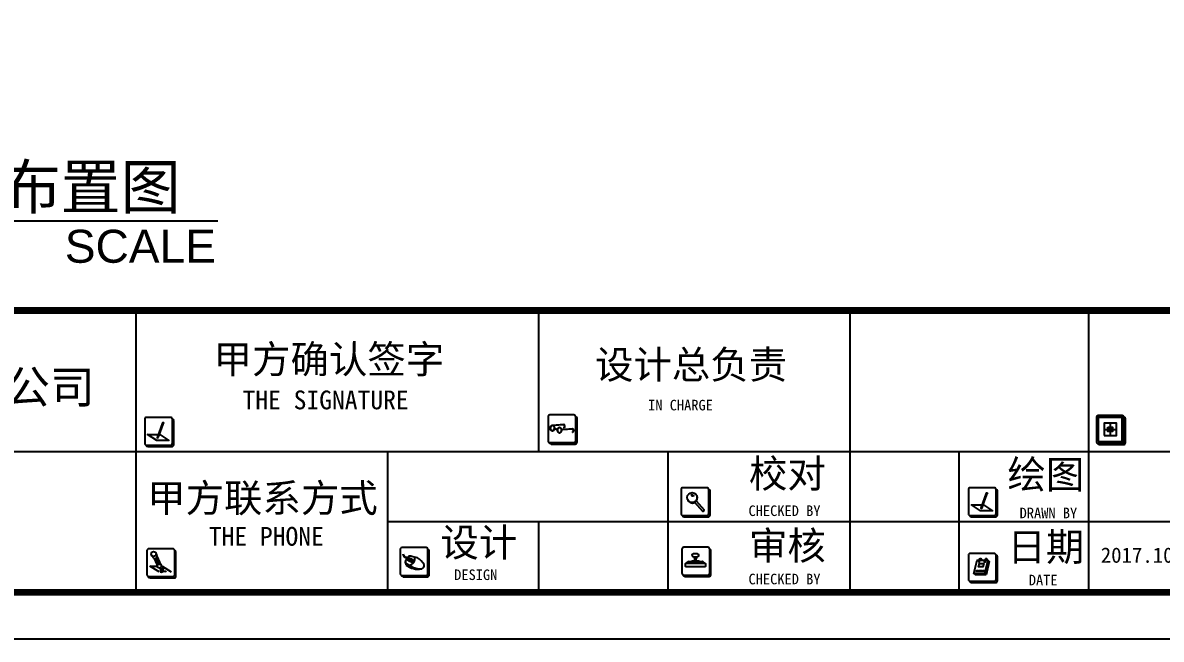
# Model space of a CAD drawing. Header units: millimetres. Extents: x 195858 to 476087, y -765534 to -702383.
# Drawn here: x 297372 to 306388, y -724474 to -719592 of the extents above; entities that cross this region are included whole.
import ezdxf
from ezdxf.enums import TextEntityAlignment as Align

# ---------------------------------------------------------------- set-up
doc = ezdxf.new("R2010")
doc.units = ezdxf.units.MM
for name, color, linetype in [('0-01图框模板说明', 2, 'Continuous'), ('0-02图框细线', 136, 'Continuous'), ('250', 250, 'Continuous')]:
    doc.layers.add(name, color=color, linetype=linetype)
doc.styles.add('ar', font='arial.ttf')
doc.styles.get("Standard").update_dxf_attribs({"font": 'simhei.ttf'})
doc.styles.add('黑体', font='simhei.ttf')

# ---------------------------------------------------------------- blocks, each defined once
blk = doc.blocks.new('A$C277C16EF')
at = {"layer": '0-01图框模板说明'}
for points in [[(-12144.6, 1410.6, -0.414214), (-12157.9, 1397.3), (-12330.9, 1397.3, -0.071272), (-12334.6, 1397.8, 0.348143), (-12321.7, 1387.5), (-12148.7, 1387.5, 0.414214), (-12135.4, 1400.8), (-12135.4, 1573.8, 0.333108), (-12144.9, 1586.6, -0.057743), (-12144.6, 1583.5)], [(-9240.4, 1428.5, -0.414214), (-9253.7, 1415.2), (-9426.7, 1415.2, -0.071272), (-9430.4, 1415.7, 0.348143), (-9417.5, 1405.5), (-9244.5, 1405.5, 0.414214), (-9231.2, 1418.8), (-9231.2, 1591.7, 0.333108), (-9240.8, 1604.5, -0.057743), (-9240.4, 1601.5)], [(-5292.5, 1424.2, -0.414214), (-5305.8, 1410.9), (-5478.7, 1410.9, -0.071272), (-5482.5, 1411.4, 0.348143), (-5469.5, 1401.2), (-5296.6, 1401.2, 0.414214), (-5283.3, 1414.5), (-5283.3, 1587.4, 0.333108), (-5292.8, 1600.2, -0.057743), (-5292.5, 1597.2)], [(-8282.7, 904.1, -0.414214), (-8296, 890.8), (-8469, 890.8, -0.071272), (-8472.7, 891.4, 0.348143), (-8459.7, 881.1), (-8286.8, 881.1, 0.414214), (-8273.5, 894.4), (-8273.5, 1067.4, 0.333108), (-8283, 1080.1, -0.057743), (-8282.7, 1077.1)], [(-6213.9, 904.1, -0.414214), (-6227.2, 890.8), (-6400.2, 890.8, -0.071272), (-6403.9, 891.4, 0.348143), (-6391, 881.1), (-6218, 881.1, 0.414214), (-6204.7, 894.4), (-6204.7, 1067.4, 0.333108), (-6214.3, 1080.1, -0.057743), (-6213.9, 1077.1)], [(-12128.2, 464.7, -0.414214), (-12141.5, 451.4), (-12314.5, 451.4, -0.071272), (-12318.2, 452, 0.348143), (-12305.2, 441.7), (-12132.3, 441.7, 0.414214), (-12119, 455), (-12119, 628, 0.333108), (-12128.5, 640.7, -0.057743), (-12128.2, 637.7)], [(-10304.9, 473.1, -0.414214), (-10318.2, 459.8), (-10491.2, 459.8, -0.071272), (-10494.9, 460.4, 0.348143), (-10482, 450.1), (-10309, 450.1, 0.414214), (-10295.7, 463.4), (-10295.7, 636.4, 0.333108), (-10305.3, 649.1, -0.057743), (-10304.9, 646.1)], [(-8276.1, 475.6, -0.414214), (-8289.4, 462.3), (-8462.4, 462.3, -0.071272), (-8466.1, 462.8, 0.348143), (-8453.2, 452.5), (-8280.2, 452.5, 0.414214), (-8266.9, 465.8), (-8266.9, 638.8, 0.333108), (-8276.5, 651.6, -0.057743), (-8276.1, 648.5)], [(-6213.9, 431.2, -0.414214), (-6227.2, 417.9), (-6400.2, 417.9, -0.071272), (-6403.9, 418.4, 0.348143), (-6391, 408.1), (-6218, 408.1, 0.414214), (-6204.7, 421.4), (-6204.7, 594.4, 0.333108), (-6214.3, 607.2, -0.057743), (-6213.9, 604.1)]]:
    blk.add_hatch(color=8, dxfattribs=at).paths.add_polyline_path(points)
h = blk.add_hatch(color=8, dxfattribs=at)
h.paths.add_polyline_path([(-5392.3, 1526.6), (-5409.5, 1526.6), (-5409.5, 1510.7), (-5392.3, 1510.7)])
h.paths.add_polyline_path([(-5392.3, 1510.7), (-5375, 1510.7), (-5375, 1526.6), (-5392.3, 1526.6)])
h.paths.add_polyline_path([(-5392.3, 1510.7), (-5392.3, 1494.7), (-5375, 1494.7), (-5375, 1510.7)])
h.paths.add_polyline_path([(-5392.3, 1510.7), (-5409.5, 1510.7), (-5409.5, 1494.7), (-5392.3, 1494.7)])
at = {"layer": '0-01图框模板说明', "color": 8}
for p, q in [((-9408.1, 1540.8), (-9327.3, 1547.2)), ((-9396, 1540.1), (-9326.4, 1545.7)), ((-9345.2, 1510), (-9264.4, 1516.4)), ((-9333.1, 1509.3), (-9263.5, 1514.8)), ((-5436.6, 1510.7), (-5347.9, 1510.7)), ((-5392.3, 1555), (-5392.3, 1466.3)), ((-12252.2, 1448), (-12253, 1445.8)), ((-12253, 1445.8), (-12252.7, 1444.4)), ((-12251.5, 1447.7), (-12252.7, 1444.4)), ((-12251.6, 1445.3), (-12252.7, 1444.4)), ((-12250.8, 1447.4), (-12251.6, 1445.3)), ((-8384.8, 987.6), (-8327.8, 922.1)), ((-8373.8, 997.2), (-8317.1, 932)), ((-6321.5, 941.5), (-6322.3, 939.4)), ((-6322.3, 939.4), (-6322, 937.9)), ((-6320.8, 941.3), (-6322, 937.9)), ((-6320.9, 938.9), (-6322, 937.9)), ((-6320.1, 941), (-6320.9, 938.9)), ((-10461.9, 577.3), (-10429.5, 560.7)), ((-10420.9, 576), (-10453.5, 588.1)), ((-10448.8, 575.4), (-10448.8, 575.4)), ((-10448.8, 575.4), (-10425.3, 562.3)), ((-10420.2, 571.5), (-10445.2, 581.7)), ((-10378.7, 585.4), (-10420.5, 596.6)), ((-8383, 571.7), (-8383, 575.8)), ((-8375.6, 572.2), (-8375.6, 575.8)), ((-12241, 484.1), (-12306.5, 527.1)), ((-12306.5, 527.1), (-12252.9, 527.1)), ((-12224.2, 527.1), (-12218.7, 527.1)), ((-12218.7, 527.1), (-12153.3, 484.1)), ((-10471, 550.8), (-10471, 550.8)), ((-10456.1, 542.6), (-10415.2, 519.8)), ((-10411.4, 560.6), (-10404.2, 556.6)), ((-8448.5, 546.1), (-8428.4, 560.2)), ((-8426.5, 560.7), (-8405.9, 560.7)), ((-8350.1, 560.7), (-8328.4, 560.7)), ((-8308.1, 546.1), (-8326.4, 560.1)), ((-6271.5, 566), (-6293.9, 469.9)), ((-6268.5, 563.4), (-6290.9, 467.4)), ((-6265.6, 560.9), (-6288, 464.9)), ((-6263.1, 558.5), (-6285.5, 462.5)), ((-6274.7, 568.6), (-6263.1, 558.5)), ((-6373.8, 472.6), (-6362.2, 462.5)), ((-6293.9, 469.9), (-6370.6, 469.9)), ((-6290.9, 467.4), (-6367.6, 467.4)), ((-6288, 464.9), (-6364.7, 464.9)), ((-6285.5, 462.5), (-6362.2, 462.5))]:
    blk.add_line(p, q, dxfattribs=at)
at = {"layer": '0-01图框模板说明', "color": 2, "const_width": 49}
blk.add_lwpolyline([(-338.1, 19744.8), (-338.1, 338.1), (-28061.9, 338.1), (-28061.9, 19744.8)], close=True, dxfattribs=at)
blk.add_lwpolyline([(-338.1, 2366.7), (-28065.7, 2366.7)], dxfattribs=at)
at = {"layer": '0-01图框模板说明', "color": 8}
for points in [[(-12330.9, 1397.3), (-12157.9, 1397.3, 0.414214), (-12144.6, 1410.6), (-12144.6, 1583.5, 0.414214), (-12157.9, 1596.8), (-12330.9, 1596.8, 0.414214), (-12344.2, 1583.5), (-12344.2, 1410.6, 0.414214)], [(-12208.2, 1554.8), (-12215.4, 1557.5), (-12215.1, 1558.5, -0.451962), (-12210.9, 1560.3), (-12209.9, 1559.9, -0.418435), (-12207.8, 1555.9)], [(-9426.7, 1415.2), (-9253.7, 1415.2, 0.414214), (-9240.4, 1428.5), (-9240.4, 1601.5, 0.414214), (-9253.7, 1614.8), (-9426.7, 1614.8, 0.414214), (-9440, 1601.5), (-9440, 1428.5, 0.414214)], [(-5478.7, 1410.9), (-5305.8, 1410.9, 0.414214), (-5292.5, 1424.2), (-5292.5, 1597.2, 0.414214), (-5305.8, 1610.5), (-5478.7, 1610.5, 0.414214), (-5492, 1597.2), (-5492, 1424.2, 0.414214)], [(-8469, 890.8), (-8296, 890.8, 0.414214), (-8282.7, 904.1), (-8282.7, 1077.1, 0.414214), (-8296, 1090.4), (-8469, 1090.4, 0.414214), (-8482.3, 1077.1), (-8482.3, 904.1, 0.414214)], [(-6400.2, 890.8), (-6227.2, 890.8, 0.414214), (-6213.9, 904.1), (-6213.9, 1077.1, 0.414214), (-6227.2, 1090.4), (-6400.2, 1090.4, 0.414214), (-6413.5, 1077.1), (-6413.5, 904.1, 0.414214)], [(-6277.5, 1048.4), (-6284.8, 1051), (-6284.4, 1052.1, -0.451962), (-6280.2, 1053.8), (-6279.2, 1053.5, -0.418435), (-6277.1, 1049.4)], [(-10491.2, 459.8), (-10318.2, 459.8, 0.414214), (-10304.9, 473.1), (-10304.9, 646.1, 0.414214), (-10318.2, 659.4), (-10491.2, 659.4, 0.414214), (-10504.5, 646.1), (-10504.5, 473.1, 0.414214)], [(-8462.4, 462.3), (-8289.4, 462.3, 0.414214), (-8276.1, 475.6), (-8276.1, 648.5, 0.414214), (-8289.4, 661.8), (-8462.4, 661.8, 0.414214), (-8475.7, 648.5), (-8475.7, 475.6, 0.414214)], [(-12314.5, 451.4), (-12141.5, 451.4, 0.414214), (-12128.2, 464.7), (-12128.2, 637.7, 0.414214), (-12141.5, 651), (-12314.5, 651, 0.414214), (-12327.8, 637.7), (-12327.8, 464.7, 0.414214)], [(-6400.2, 417.9), (-6227.2, 417.9, 0.414214), (-6213.9, 431.2), (-6213.9, 604.1, 0.414214), (-6227.2, 617.4), (-6400.2, 617.4, 0.414214), (-6413.5, 604.1), (-6413.5, 431.2, 0.414214)], [(-8445.8, 547.3), (-8310.8, 547.3, -0.414214), (-8306.9, 543.4), (-8306.9, 525.9, -0.414214), (-8310.8, 522), (-8445.8, 522, -0.414214), (-8449.7, 525.9), (-8449.7, 543.4, -0.414214)]]:
    blk.add_lwpolyline(points, format="xyb", close=True, dxfattribs=at)
for points in [[(-12334.6, 1397.8, 0.348143), (-12321.7, 1387.5), (-12148.7, 1387.5, 0.414214), (-12135.4, 1400.8), (-12135.4, 1573.8, 0.333108), (-12144.9, 1586.6)], [(-9430.4, 1415.7, 0.348143), (-9417.5, 1405.5), (-9244.5, 1405.5, 0.414214), (-9231.2, 1418.8), (-9231.2, 1591.7, 0.333108), (-9240.8, 1604.5)], [(-5482.5, 1411.4, 0.348143), (-5469.5, 1401.2), (-5296.6, 1401.2, 0.414214), (-5283.3, 1414.5), (-5283.3, 1587.4, 0.333108), (-5292.8, 1600.2)], [(-8472.7, 891.4, 0.348143), (-8459.7, 881.1), (-8286.8, 881.1, 0.414214), (-8273.5, 894.4), (-8273.5, 1067.4, 0.333108), (-8283, 1080.1)], [(-6403.9, 891.4, 0.348143), (-6391, 881.1), (-6218, 881.1, 0.414214), (-6204.7, 894.4), (-6204.7, 1067.4, 0.333108), (-6214.3, 1080.1)], [(-12318.2, 452, 0.348143), (-12305.2, 441.7), (-12132.3, 441.7, 0.414214), (-12119, 455), (-12119, 628, 0.333108), (-12128.5, 640.7)], [(-10494.9, 460.4, 0.348143), (-10482, 450.1), (-10309, 450.1, 0.414214), (-10295.7, 463.4), (-10295.7, 636.4, 0.333108), (-10305.3, 649.1)], [(-8466.1, 462.8, 0.348143), (-8453.2, 452.5), (-8280.2, 452.5, 0.414214), (-8266.9, 465.8), (-8266.9, 638.8, 0.333108), (-8276.5, 651.6)], [(-6403.9, 418.4, 0.348143), (-6391, 408.1), (-6218, 408.1, 0.414214), (-6204.7, 421.4), (-6204.7, 594.4, 0.333108), (-6214.3, 607.2)]]:
    blk.add_lwpolyline(points, format="xyb", dxfattribs=at)
for points in [[(-12208, 1554.8), (-12215.7, 1557.6), (-12218.1, 1550.8), (-12210.5, 1548)], [(-5478.2, 1424.7), (-5306.3, 1424.7), (-5306.3, 1596.6), (-5478.2, 1596.6)], [(-12210.6, 1548), (-12217.9, 1550.7), (-12249.4, 1464.2), (-12242.1, 1461.5)], [(-5436.6, 1466.3), (-5347.9, 1466.3), (-5347.9, 1555), (-5436.6, 1555)], [(-5409.5, 1526.6), (-5375, 1526.6), (-5375, 1494.7), (-5409.5, 1494.7)], [(-12250.8, 1447.4), (-12252.2, 1448), (-12249.4, 1464.2), (-12242.1, 1461.5)], [(-6280, 1041.6), (-6287.2, 1044.3), (-6318.7, 957.7), (-6311.5, 955.1)], [(-6277.3, 1048.3), (-6285, 1051.1), (-6287.5, 1044.3), (-6279.8, 1041.5)], [(-6320.1, 941), (-6321.5, 941.5), (-6318.7, 957.7), (-6311.5, 955.1)], [(-8408.9, 558.9), (-8347.4, 558.9), (-8347.4, 551.5), (-8408.9, 551.5)], [(-6354.6, 495.2), (-6347, 495.2), (-6348.8, 489.2), (-6356.4, 489.2)], [(-6339.6, 495.2), (-6332.1, 495.2), (-6333.9, 489.2), (-6341.4, 489.2)], [(-6333.7, 545.4), (-6302.1, 545.4), (-6309.7, 520.3), (-6341.2, 520.3)], [(-6325.2, 495.2), (-6317.7, 495.2), (-6319.5, 489.2), (-6327, 489.2)], [(-6310.6, 495.2), (-6303, 495.2), (-6304.8, 489.2), (-6312.4, 489.2)]]:
    blk.add_lwpolyline(points, close=True, dxfattribs=at)
for points in [[(-12238, 1472.9), (-12235.1, 1472.9), (-12169.7, 1429.9), (-12257.5, 1429.9), (-12322.9, 1472.9), (-12246.2, 1472.9)], [(-6307.3, 966.5), (-6304.4, 966.5), (-6239, 923.5), (-6326.8, 923.5), (-6392.2, 966.5), (-6315.5, 966.5)], [(-8368.5, 564.8), (-8356.3, 564.8), (-8347.4, 558.9), (-8408.9, 558.9), (-8399.2, 564.8), (-8389.7, 564.8)], [(-6334.4, 568.6), (-6274.7, 568.6), (-6297, 472.6), (-6373.8, 472.6), (-6351.4, 568.6), (-6337.9, 568.6)]]:
    blk.add_lwpolyline(points, dxfattribs=at)
for centre, radius in [((-8402, 1019.6), 36), ((-12279.9, 613.8), 17.7), ((-12268.4, 579.3), 2.53), ((-12262.4, 582.4), 2.53), ((-12257.5, 572.9), 2.53), ((-12256.5, 586), 2.53), ((-12251.5, 576.5), 2.53), ((-12263.5, 569.8), 2.53), ((-12259, 559.6), 2.53), ((-12253.9, 547.9), 2.53), ((-12253, 562.8), 2.53), ((-12238.6, 527.1), 14.3), ((-12247.9, 551.1), 2.53), ((-12247.1, 566.3), 2.53), ((-12242, 554.6), 2.53), ((-6295.4, 557.9), 2.7)]:
    blk.add_circle(centre, radius, dxfattribs=at)
for centre, radius, start, end in [((-9389.3, 1516.2), 24.9, 105.75698, 120.90147), ((-9388.2, 1491.3), 21.7, 39.93772, 115.08211), ((-9380.6, 1528.3), 16.1, 194.48109, 315.05273), ((-9396, 1539.8), 0.332, 94.53797, 105.75698), ((-9326.4, 1485.4), 24.9, 105.75698, 138.68122), ((-9333.1, 1509), 0.332, 94.53797, 105.75698), ((-9332.1, 1534), 14.1, 298.71142, 70.12693), ((-9326.4, 1545.3), 0.332, 62.53976, 94.53797), ((-9332.4, 1533.8), 13.4, 300.32853, 62.53976), ((-9325.4, 1522), 0.341, 133.83275, 294.27982), ((-9269.2, 1503.2), 14.1, 298.71142, 70.12693), ((-9263.5, 1514.5), 0.332, 62.53976, 94.53797), ((-9269.5, 1502.9), 13.4, 300.32853, 62.53976), ((-9262.5, 1491.1), 0.341, 133.83275, 294.27982), ((-8401.2, 1016.5), 36, 191.50537, 300.50305), ((-8403.6, 1020.1), 18, 22.4479, 114.91738), ((-8408.1, 1028.6), 8.45, 340.03412, 111.51774), ((-8401.2, 1016.5), 36, 323.79176, 16.59293), ((-8324.4, 929.1), 7.87, 246.29169, 21.68237), ((-12394, 500), 143.7, 10.86532, 46.01339), ((-11892.5, 729.2), 386.5, 196.35478, 210.12826), ((-10375.6, 525.8), 99.8, 139.32492, 154.28325), ((-10430.1, 563), 35, 74.0812, 127.26399), ((-10447.3, 578.7), 3.62, 54.17545, 246.924), ((-10445, 579.3), 46.7, 277.38404, 14.54168), ((-10430.6, 557.3), 21, 22.14548, 62.65609), ((-10447.7, 473.6), 131.3, 28.78399, 58.3007), ((-8379.3, 670.5), 77.3, 259.24495, 280.75505), ((-8411.3, 572), 28.6, 7.60876, 51.99549), ((-8347.2, 572), 28.6, 128.00451, 172.39124), ((-6318.6, 562.1), 20.4, 120.08382, 193.46069), ((-6318.8, 562.2), 16.9, 118.98843, 196.0214), ((-6326.1, 570.2), 9.85, 350.54539, 105.73103), ((-6327, 569.2), 7.74, 355.44035, 89.68225), ((-6277.3, 562.1), 20.4, 127.16749, 193.46069), ((-6278.2, 562.5), 16.3, 120.88, 197.64495), ((-6285.5, 572.7), 6.91, 75.64141, 126.12439), ((-6286, 571), 5.41, 333.23085, 96.56595), ((-6286.3, 571.4), 8.4, 340.70057, 72.93021), ((-10421.1, 554.9), 46.4, 172.23155, 207.50847), ((-10445.8, 561.2), 21.3, 158.18292, 240.90017), ((-10374.3, 650.5), 146.4, 233.07145, 279.66773), ((-10418.7, 578.7), 21, 239.14426, 279.65487), ((-10424, 567.6), 5.39, 255.59476, 46.20559), ((-10416.1, 563.2), 5.32, 279.65487, 22.14548), ((-10356.6, 637.3), 131.3, 243.49964, 273.01635), ((-10359.1, 531.5), 27.1, 290.37624, 11.42411), ((-8426.5, 556.8), 3.88, 90, 119.87718), ((-8395.2, 576.9), 13.3, 284.90703, 336.82099), ((-8379, 583.7), 23.4, 237.03411, 302.96589), ((-8372.9, 572.2), 2.72, 180, 209.57661), ((-8362.9, 577.9), 14.2, 209.57661, 255.90559), ((-8328.4, 556.8), 3.88, 58.64341, 90), ((-6336.9, 557.9), 2.7, 133.54052, 58.50942), ((-6336.8, 558.6), 2.06, 218.39226, 328.45377), ((-6335.6, 557), 2.7, 72.60473, 87.69362), ((-6295.5, 558.6), 2.06, 218.39226, 328.45377), ((-6294, 557), 2.7, 72.60473, 215.77066)]:
    blk.add_arc(centre, radius, start, end, dxfattribs=at)
for centre in [(-9409.3, 1520.2), (-9407.9, 1519.6), (-9358.2, 1505.3), (-9357.2, 1504.6)]:
    blk.add_ellipse(centre, major_axis=(0, 20.6), ratio=0.646017, dxfattribs=at)
blk.add_ellipse((-8379.3, 604.2), major_axis=(25.4, 0), ratio=0.460933, start_param=-0.967391, end_param=4.108984, dxfattribs=at)
for points in [[(-10457.9, 584.7), (-10472.5, 586.7), (-10479.7, 594.5), (-10483.3, 611)], [(-10456.3, 587.4), (-10473.1, 587.6), (-10478.4, 600), (-10481.7, 612.5)]]:
    blk.add_open_spline(points, degree=3, dxfattribs=at)
blk.add_spline([(-12238.6, 512.8), (-12210.2, 500.4), (-12209.4, 510), (-12222.2, 506.9), (-12230.3, 484.1), (-12195.2, 490), (-12189.4, 484.1)], degree=3, dxfattribs=at)
at = {"layer": '0-02图框细线'}
for p, q in [((-12405.3, 338.1), (-12405.3, 2366.7)), ((-9506.8, 1352.4), (-9506.8, 2366.7)), ((-7263.9, 1352.4), (-7263.9, 2366.7)), ((-5545.6, 338.1), (-5545.6, 2366.7)), ((-21552.6, 1352.4), (-338.1, 1352.4)), ((-10593.9, 338.1), (-10593.9, 1352.4)), ((-8574.2, 338.1), (-8574.2, 1352.4)), ((-7263.9, 338.1), (-7263.9, 1352.4)), ((-6480.3, 338.1), (-6480.3, 1352.4)), ((-338.1, 845.2), (-10593.9, 845.2)), ((-9506.8, 338.1), (-9506.8, 845.2))]:
    blk.add_line(p, q, dxfattribs=at)
blk.add_lwpolyline([(0, 20082.9), (0, 0), (-28400, 0), (-28400, 20082.9)], close=True, dxfattribs=at)
at = {"layer": '0-02图框细线', "attachment_point": 4}
for s, insert, char_height in [('{\\fSimSun|b0|i0|c134|p2;甲方确认签字}', (-11847.6, 2004.4), 202.857), ('{\\fSimSun|b0|i0|c134|p2;设计总负责}', (-9102.1, 1965.4), 202.857), ('{\\fSimSun|b0|i0|c134|p2;THE SIGNATURE}', (-11639.6, 1721.8), 135.238), ('{\\fSimSun|b0|i0|c134|p2;IN CHARGE}', (-8719.5, 1685.1), 76.195), ('{\\fSimSun|b0|i0|c134|p2;校对}', (-7993.6, 1181.2), 202.857), ('{\\fSimSun|b0|i0|c134|p2;绘图}', (-6132.4, 1175.5), 202.857), ('{\\fSimSun|b0|i0|c134|p2;甲方联系方式}', (-12326.2, 1004.8), 202.857), ('{\\fSimSun|b0|i0|c134|p2;CHECKED BY}', (-7996.7, 924.6), 76.195), ('{\\fSimSun|b0|i0|c134|p2;DRAWN BY}', (-6044.8, 908.9), 76.195), ('{\\fSimSun|b0|i0|c134|p2;设计}', (-10215.2, 685.6), 202.857), ('{\\fSimSun|b0|i0|c134|p2;THE PHONE}', (-11882.3, 739.9), 135.238), ('{\\fSimSun|b0|i0|c134|p2;审核}', (-7993.6, 662.6), 202.857), ('{\\fSimSun|b0|i0|c134|p2;日期}', (-6132.4, 653.4), 202.857), ('2017.10.21', (-5460.4, 604.6), 110), ('{\\fSimSun|b0|i0|c134|p2;DESIGN}', (-10115.8, 463.7), 76.195), ('{\\fSimSun|b0|i0|c134|p2;CHECKED BY}', (-7996.7, 432.7), 76.195), ('{\\fSimSun|b0|i0|c134|p2;DATE}', (-5978.5, 426.2), 76.195)]:
    blk.add_mtext(s, dxfattribs=dict(at, insert=insert, char_height=char_height))
at = {"layer": '0-02图框细线', "insert": (-14640.3, 1802.5), "char_height": 236.667, "attachment_point": 5, "style": '黑体'}
blk.add_mtext('亿亚达装饰集团海南分公司', dxfattribs=at)

msp = doc.modelspace()

# ---------------------------------------------------------------- linework, layer by layer
msp.add_line((295908.9, -721160.4), (298916.5, -721160.4))

# ---------------------------------------------------------------- block references
at = {"layer": '250', "color": 7, "xscale": 1.099999999998545, "yscale": 1.100000000005821, "zscale": 1.1}
msp.add_blockref('A$C277C16EF', (311915.6, -724474), dxfattribs=at)

# ---------------------------------------------------------------- texts
at = {"color": 2, "style": 'ar'}
msp.add_text('SCALE  ', height=261.36, dxfattribs=at).set_placement((297704.3, -721492.5))
at = {"color": 2, "style": 'ar', "flags": 8}
msp.add_attdef('平面布置图', text='原始结构图', height=348.48, dxfattribs=at).set_placement((297434.5, -720885.4), align=Align.MIDDLE)

doc.saveas('drawing.dxf')
